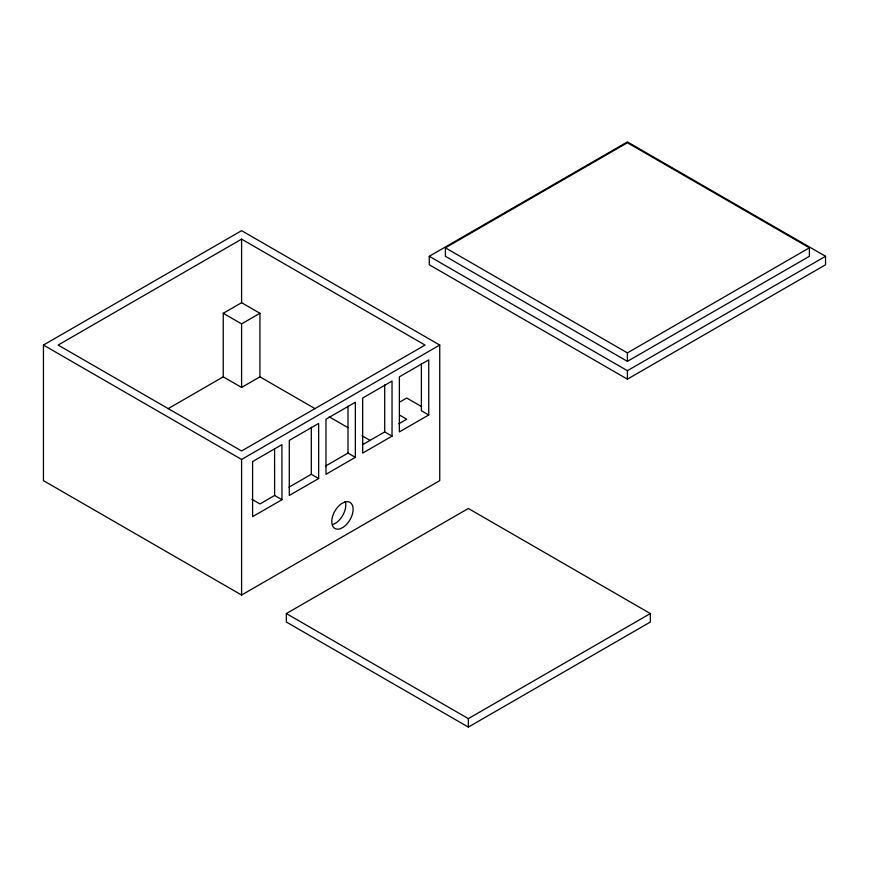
<?xml version="1.0" encoding="UTF-8"?>
<svg xmlns="http://www.w3.org/2000/svg" width="869" height="869" viewBox="0 0 869 869"><rect width="100%" height="100%" fill="white"/><g stroke="black" fill="none" stroke-linecap="round" stroke-linejoin="round"><path stroke-width="1.3" d="M43.45 345.058L241.593 230.665L439.736 345.058L439.736 480.644L241.593 595.037L43.45 480.644L43.45 345.058L241.593 459.451L439.736 345.058M241.593 239.138L58.125 345.058L241.593 450.978L425.06 345.058L241.593 239.138L241.593 302.694L223.246 313.285L223.246 376.831L168.065 408.702M223.246 313.285L241.593 323.876L259.94 313.285L259.94 376.831L315.121 408.702M429.264 256.29L627.407 141.897L825.55 256.29L825.55 264.763L627.407 379.166L429.264 264.763L429.264 256.29L627.407 370.694L825.55 256.29M445.406 247.817L627.407 142.744L809.408 247.817L809.408 256.29L627.407 361.363L445.406 256.29L445.406 247.817L627.407 352.89L809.408 247.817M223.246 376.831L241.593 387.433L259.94 376.831M399.827 401.989L406.714 398.024L421.617 406.627M281.958 499.708L281.914 444.646L252.597 461.569L252.597 516.653L281.958 499.708L274.615 495.471L259.94 503.944L251.912 499.306M288.997 487.161L311.308 474.289L318.651 478.526L318.651 423.442L289.29 440.387L289.29 495.471L318.651 478.526M325.69 465.98L348.002 453.097L355.345 457.333L355.345 402.26L325.984 419.206L325.984 474.289L355.345 457.333M362.384 444.798L384.695 431.915L392.038 436.151L392.038 381.067L362.677 398.024L362.677 453.097L392.038 436.151M398.806 423.768L406.714 419.206L399.827 415.23M428.732 414.969L399.371 431.915L399.371 376.831L428.732 359.885L428.732 414.969L421.389 410.733L421.389 363.709M286.357 613.557L468.348 508.484L650.349 613.557L650.349 622.03L468.348 727.103L286.357 622.03L286.357 613.557L468.348 718.63L650.349 613.557M333.055 524.463L335.836 523.062A15.099 8.712 -60 0 0 345.471 502.239M241.593 302.694L259.94 313.285M329.221 416.838L348.002 427.678M362.091 435.814L370.313 440.561M274.582 448.469L274.615 495.471M627.407 352.89L627.407 361.363M627.407 370.694L627.407 379.166M468.348 718.63L468.348 727.103M384.695 384.891L384.695 431.915M348.002 406.084L348.002 453.097M311.308 427.266L311.308 474.289M241.593 323.876L241.593 387.433M241.593 459.451L241.593 595.037M344.504 502.141L341.713 503.542A15.099 8.712 -60 0 0 331.795 522.41L332.349 525.245A15.099 8.712 -60 0 0 340.387 528.7L343.168 527.298A15.099 8.712 -60 0 0 352.542 505.595L351.304 503.433A15.099 8.712 -60 0 0 344.504 502.141"/></g></svg>
